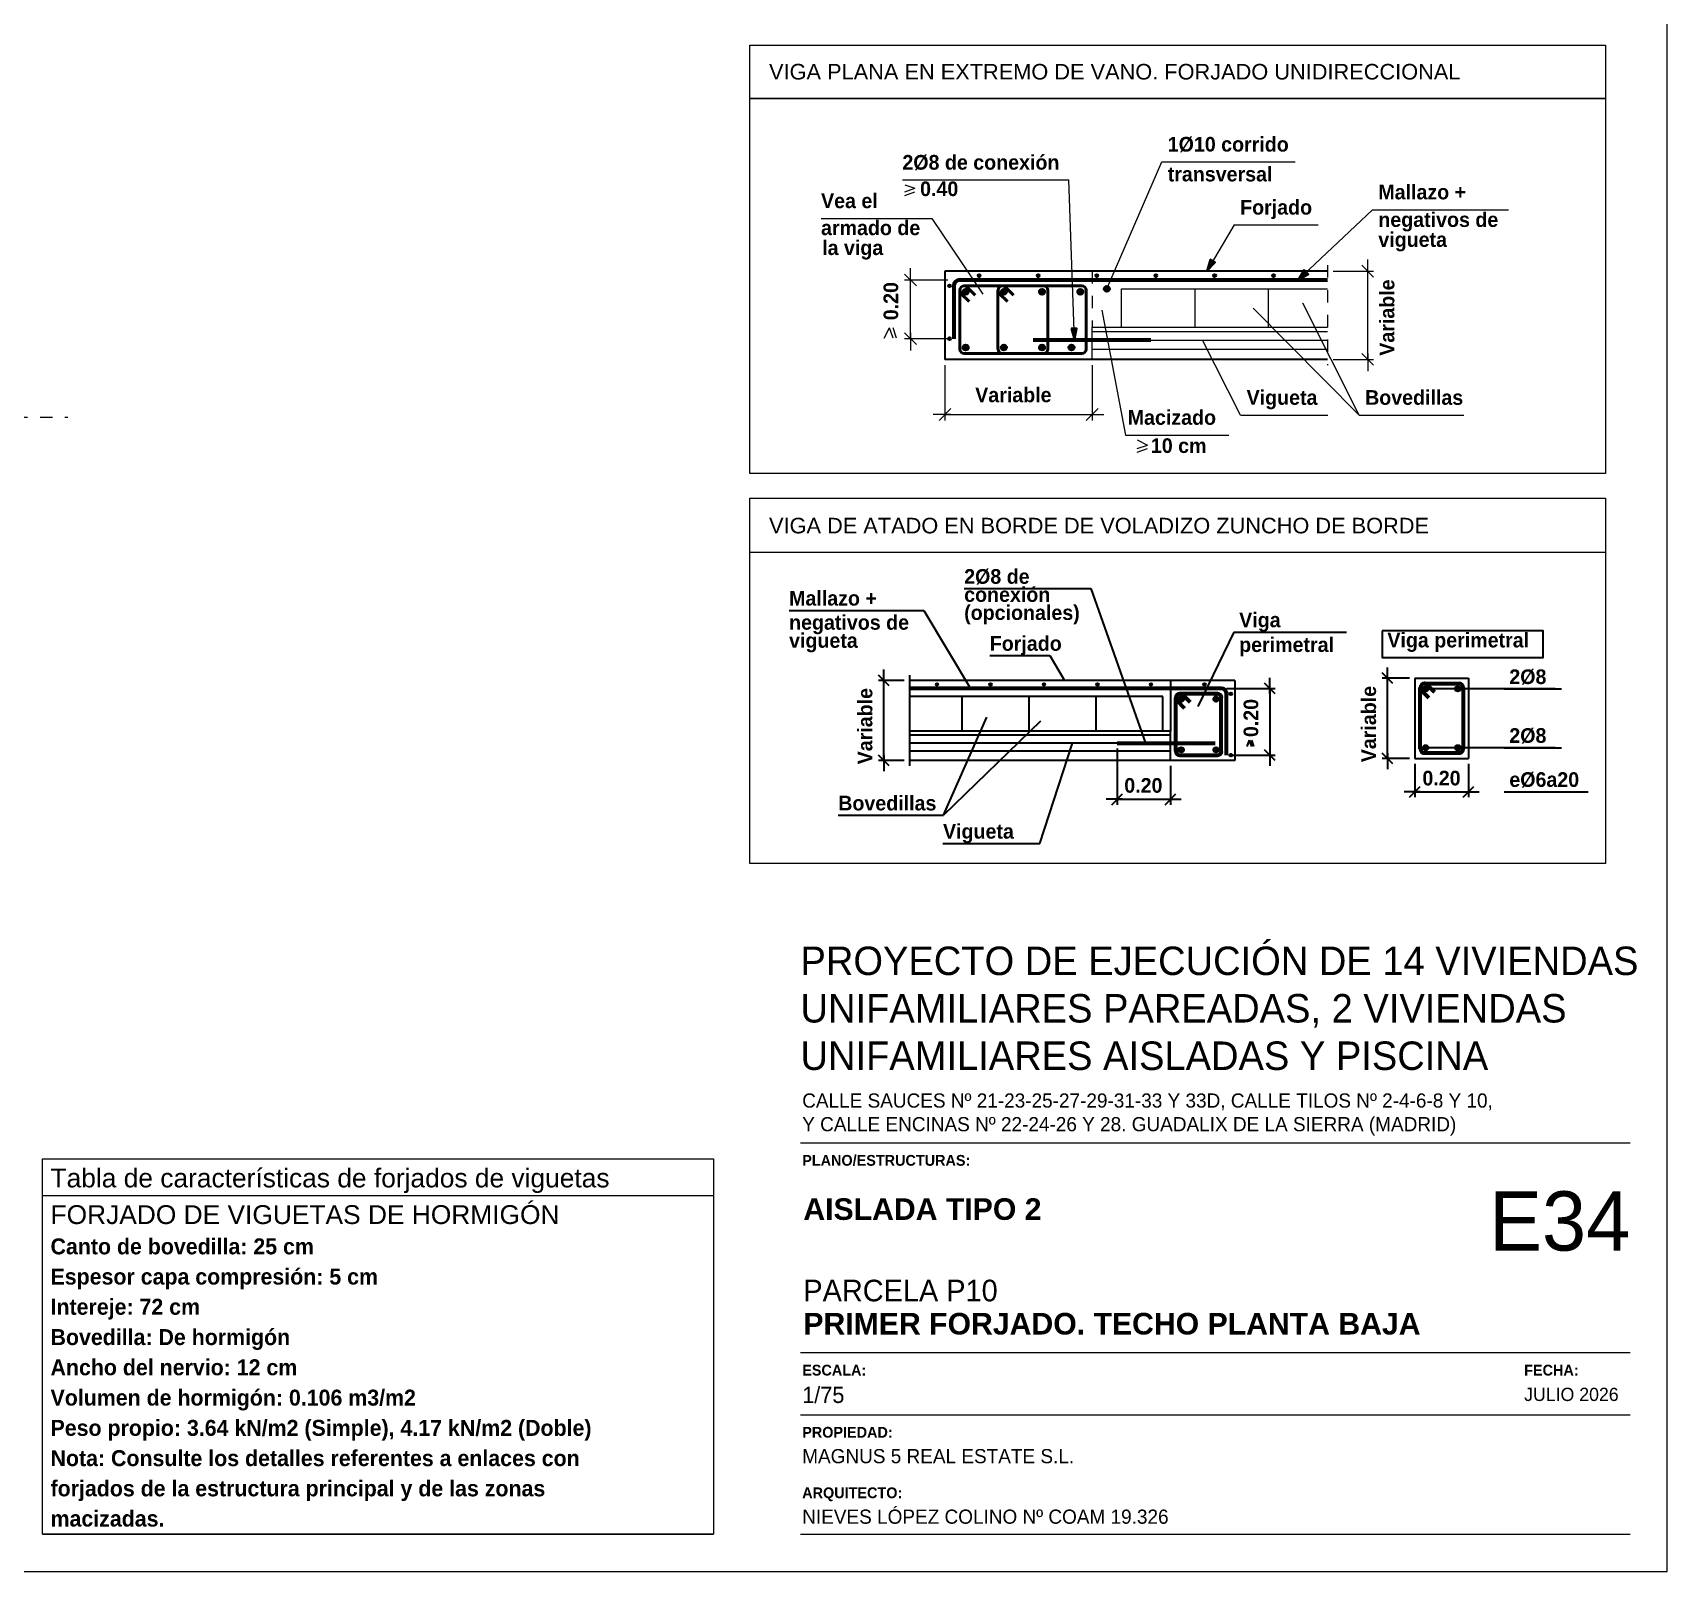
# Model space of a CAD drawing. Extents: x 2455 to 9764, y -806 to 181.
# Drawn here: x 4869.7 to 4882.91, y -582.59 to -570.15 of the extents above; entities that cross this region are included whole.
import ezdxf
from ezdxf.enums import TextEntityAlignment as Align

# ---------------------------------------------------------------- set-up
doc = ezdxf.new("R2010")
doc.units = 0
doc.header["$LTSCALE"] = 0.2
doc.header["$MEASUREMENT"] = 0
for name, pattern in [('DASHDOT', [1, 0.5, -0.25, 0, -0.25]), ('RAYITAS', [0.375, 0.25, -0.125]), ('TRAZO_Y_PUNTO', [1, 0.5, -0.25, 0, -0.25])]:
    doc.linetypes.add(name, pattern=pattern)
doc.layers.get('0').update_dxf_attribs({"linetype": 'CONTINUOUS'})
for name, color, linetype, lineweight in [('0-CYPE1', 2, 'CONTINUOUS', 18), ('0-CYPE2', 4, 'CONTINUOUS', 35), ('0-CYPE3', 5, 'CONTINUOUS', 50), ('0-CYPE4', 6, 'CONTINUOUS', 70), ('0_CYPE4', 6, 'CONTINUOUS', 70)]:
    doc.layers.add(name, color=color, linetype=linetype, lineweight=lineweight)
for name, color, linetype in [('01_cajetín', 7, 'CONTINUOUS'), ('01_texto cartela', 4, 'CONTINUOUS'), ('02_ejes', 38, 'RAYITAS'), ('07-TEXTOS', 7, 'CONTINUOUS'), ('CUADRO_LINEAS', 7, 'CONTINUOUS'), ('CYPECABECERA', 2, 'CONTINUOUS'), ('DETALLE', 2, 'CONTINUOUS'), ('TAB_CAR_FORJS', 7, 'CONTINUOUS')]:
    doc.layers.add(name, color=color, linetype=linetype)
doc.layers.add('01_cartela', color=6, linetype='CONTINUOUS', plot=False)
doc.styles.add('BERNARDO', font='GOTHICB.TTF')
doc.styles.add('Century Gothic', font='', dxfattribs={"height": 2})
doc.styles.add('Century Gothic_3', font='', dxfattribs={"height": 4.5})
doc.styles.add('Century Gothic_5', font='', dxfattribs={"height": 2.5})
doc.styles.add('Century Gothic_6', font='', dxfattribs={"height": 11})
doc.styles.add('Estilo1', font='swissel.ttf')
doc.styles.add('NIEVES3', font='swisseb.ttf')
doc.styles.get('Century Gothic').set_extended_font_data('Century Gothic')
doc.styles.get('Century Gothic_3').set_extended_font_data('Century Gothic')
doc.styles.get('Century Gothic_5').set_extended_font_data('Century Gothic')
doc.styles.get('Century Gothic_6').set_extended_font_data('Century Gothic')

msp = doc.modelspace()

# ---------------------------------------------------------------- hatches: boundary and pattern name
at = {"layer": '0-CYPE2'}
for points in [[(4879.215, -571.988), (4879.187, -572.081), (4879.256, -572.012)], [(4879.975, -572.07), (4879.923, -572.153), (4880.008, -572.105)], [(4878.091, -572.546), (4878.118, -572.64), (4878.138, -572.544)]]:
    msp.add_hatch(color=256, dxfattribs=at).paths.add_polyline_path(points)
h = msp.add_hatch(color=256, dxfattribs=at)
edge = h.paths.add_edge_path()
edge.add_arc((4877.35, -572.117), 0.0119, 0, 360)
h = msp.add_hatch(color=256, dxfattribs=at)
edge = h.paths.add_edge_path()
edge.add_arc((4877.825, -572.117), 0.0119, 0, 360)
h = msp.add_hatch(color=256, dxfattribs=at)
edge = h.paths.add_edge_path()
edge.add_arc((4878.3, -572.117), 0.0119, 0, 360)
h = msp.add_hatch(color=256, dxfattribs=at)
edge = h.paths.add_edge_path()
edge.add_arc((4878.775, -572.117), 0.0119, 0, 360)
h = msp.add_hatch(color=256, dxfattribs=at)
edge = h.paths.add_edge_path()
edge.add_arc((4879.251, -572.117), 0.0119, 0, 360)
h = msp.add_hatch(color=256, dxfattribs=at)
edge = h.paths.add_edge_path()
edge.add_arc((4879.726, -572.117), 0.0119, 0, 360)
h = msp.add_hatch(color=256, dxfattribs=at)
edge = h.paths.add_edge_path()
edge.add_arc((4877.109, -572.2), 0.0119, 0, 360)
h = msp.add_hatch(color=256, dxfattribs=at)
edge = h.paths.add_edge_path()
edge.add_arc((4877.24, -572.248), 0.0238, 0, 360)
h = msp.add_hatch(color=256, dxfattribs=at)
edge = h.paths.add_edge_path()
edge.add_arc((4877.548, -572.248), 0.0238, 0, 360)
h = msp.add_hatch(color=256, dxfattribs=at)
edge = h.paths.add_edge_path()
edge.add_arc((4877.857, -572.248), 0.0238, 0, 360)
h = msp.add_hatch(color=256, dxfattribs=at)
edge = h.paths.add_edge_path()
edge.add_arc((4878.166, -572.248), 0.0238, 0, 360)
h = msp.add_hatch(color=256, dxfattribs=at)
edge = h.paths.add_edge_path()
edge.add_arc((4878.38, -572.224), 0.0238, 0, 360)
h = msp.add_hatch(color=256, dxfattribs=at)
edge = h.paths.add_edge_path()
edge.add_arc((4877.109, -572.628), 0.0119, 0, 360)
h = msp.add_hatch(color=256, dxfattribs=at)
edge = h.paths.add_edge_path()
edge.add_arc((4877.24, -572.699), 0.0238, 0, 360)
h = msp.add_hatch(color=256, dxfattribs=at)
edge = h.paths.add_edge_path()
edge.add_arc((4877.548, -572.699), 0.0238, 0, 360)
h = msp.add_hatch(color=256, dxfattribs=at)
edge = h.paths.add_edge_path()
edge.add_arc((4877.857, -572.699), 0.0238, 0, 360)
h = msp.add_hatch(color=256, dxfattribs=at)
edge = h.paths.add_edge_path()
edge.add_arc((4878.095, -572.699), 0.0238, 0, 360)
h = msp.add_hatch(color=256, dxfattribs=at)
edge = h.paths.add_edge_path()
edge.add_arc((4877.009, -575.42), 0.0108, 0, 360)
h = msp.add_hatch(color=256, dxfattribs=at)
edge = h.paths.add_edge_path()
edge.add_arc((4877.441, -575.42), 0.0108, 0, 360)
h = msp.add_hatch(color=256, dxfattribs=at)
edge = h.paths.add_edge_path()
edge.add_arc((4877.873, -575.42), 0.0108, 0, 360)
h = msp.add_hatch(color=256, dxfattribs=at)
edge = h.paths.add_edge_path()
edge.add_arc((4878.305, -575.42), 0.0108, 0, 360)
h = msp.add_hatch(color=256, dxfattribs=at)
edge = h.paths.add_edge_path()
edge.add_arc((4878.737, -575.42), 0.0108, 0, 360)
h = msp.add_hatch(color=256, dxfattribs=at)
edge = h.paths.add_edge_path()
edge.add_arc((4879.169, -575.42), 0.0108, 0, 360)
h = msp.add_hatch(color=256, dxfattribs=at)
edge = h.paths.add_edge_path()
edge.add_arc((4880.955, -575.456), 0.0216, 0, 360)
h = msp.add_hatch(color=256, dxfattribs=at)
edge = h.paths.add_edge_path()
edge.add_arc((4881.215, -575.456), 0.0216, 0, 360)
h = msp.add_hatch(color=256, dxfattribs=at)
edge = h.paths.add_edge_path()
edge.add_arc((4878.981, -575.539), 0.0216, 0, 360)
h = msp.add_hatch(color=256, dxfattribs=at)
edge = h.paths.add_edge_path()
edge.add_arc((4879.262, -575.539), 0.0216, 0, 360)
h = msp.add_hatch(color=256, dxfattribs=at)
edge = h.paths.add_edge_path()
edge.add_arc((4879.381, -575.496), 0.0108, 0, 360)
h = msp.add_hatch(color=256, dxfattribs=at)
edge = h.paths.add_edge_path()
edge.add_arc((4878.981, -575.949), 0.0216, 0, 360)
h = msp.add_hatch(color=256, dxfattribs=at)
edge = h.paths.add_edge_path()
edge.add_arc((4879.262, -575.949), 0.0216, 0, 360)
h = msp.add_hatch(color=256, dxfattribs=at)
edge = h.paths.add_edge_path()
edge.add_arc((4879.381, -575.993), 0.0108, 0, 360)
h = msp.add_hatch(color=256, dxfattribs=at)
edge = h.paths.add_edge_path()
edge.add_arc((4880.955, -575.932), 0.0216, 0, 360)
h = msp.add_hatch(color=256, dxfattribs=at)
edge = h.paths.add_edge_path()
edge.add_arc((4881.215, -575.932), 0.0216, 0, 360)

# ---------------------------------------------------------------- linework, layer by layer
at = {"color": 7, "linetype": 'Continuous'}
msp.add_lwpolyline([(4875.498, -570.255), (4882.407, -570.255), (4882.407, -570.686), (4875.498, -570.686)], close=True, dxfattribs=at)
at = {"layer": '0-CYPE1'}
for p, q in [((4878.38, -572.224), (4878.825, -571.198)), ((4878.825, -571.198), (4879.901, -571.198)), ((4876.729, -571.345), (4878.074, -571.345)), ((4878.118, -572.64), (4878.074, -571.345)), ((4880.525, -571.585), (4879.923, -572.153)), ((4880.525, -571.585), (4881.625, -571.585)), ((4876.072, -571.655), (4876.967, -571.655)), ((4876.967, -571.655), (4877.379, -572.268)), ((4879.41, -571.708), (4879.187, -572.081)), ((4879.41, -571.708), (4880.086, -571.708)), ((4880.534, -572.129), (4880.439, -572.034)), ((4880.487, -572.129), (4880.487, -571.986)), ((4876.842, -572.2), (4876.747, -572.105)), ((4877.097, -572.153), (4876.747, -572.153)), ((4876.795, -572.2), (4876.795, -572.058)), ((4876.795, -572.628), (4876.795, -572.153)), ((4880.209, -572.081), (4880.534, -572.081)), ((4880.487, -572.794), (4880.487, -572.081)), ((4878.499, -572.224), (4880.162, -572.224)), ((4878.499, -572.533), (4878.499, -572.224)), ((4879.093, -572.533), (4879.093, -572.224)), ((4879.687, -572.533), (4879.687, -572.224)), ((4878.339, -572.396), (4878.532, -573.406)), ((4879.563, -572.38), (4880.419, -573.245)), ((4880.419, -573.245), (4879.964, -572.34)), ((4878.261, -572.533), (4880.162, -572.533)), ((4878.261, -572.794), (4878.261, -572.533)), ((4878.261, -572.569), (4880.162, -572.569)), ((4876.842, -572.675), (4876.747, -572.58)), ((4877.097, -572.628), (4876.747, -572.628)), ((4876.795, -572.58), (4876.795, -572.723)), ((4878.261, -572.64), (4880.162, -572.64)), ((4879.461, -573.245), (4879.152, -572.64)), ((4878.261, -572.711), (4880.162, -572.711)), ((4880.209, -572.794), (4880.534, -572.794)), ((4880.534, -572.842), (4880.439, -572.747)), ((4880.487, -572.747), (4880.487, -572.889)), ((4877.073, -572.842), (4877.073, -573.287)), ((4878.261, -572.842), (4878.261, -573.287)), ((4877.026, -573.287), (4877.121, -573.192)), ((4878.214, -573.287), (4878.309, -573.192)), ((4877.121, -573.24), (4876.978, -573.24)), ((4877.073, -573.24), (4878.261, -573.24)), ((4878.214, -573.24), (4878.356, -573.24)), ((4879.461, -573.245), (4880.164, -573.245)), ((4880.419, -573.245), (4881.264, -573.245)), ((4878.532, -573.406), (4879.365, -573.406))]:
    msp.add_line(p, q, dxfattribs=at)
at = {"layer": '0-CYPE1', "linetype": 'DASHDOT'}
for p, q in [((4880.162, -572.034), (4880.162, -572.842)), ((4878.261, -572.081), (4878.261, -572.533))]:
    msp.add_line(p, q, dxfattribs=at)
at = {"layer": '0-CYPE2'}
for p, q in [((4880.162, -572.081), (4877.073, -572.081)), ((4877.073, -572.081), (4877.073, -572.794)), ((4880.162, -572.794), (4877.073, -572.794)), ((4877.228, -574.646), (4878.25, -574.646)), ((4878.25, -574.646), (4878.692, -575.895)), ((4875.814, -574.822), (4876.903, -574.822)), ((4876.903, -574.822), (4877.279, -575.453)), ((4879.406, -574.997), (4879.116, -575.598)), ((4879.406, -574.997), (4880.316, -574.997)), ((4877.435, -575.188), (4877.919, -575.188)), ((4877.919, -575.188), (4878.038, -575.388)), ((4876.623, -575.431), (4876.537, -575.345)), ((4876.58, -575.431), (4876.58, -575.301)), ((4876.787, -575.345), (4876.787, -576.079)), ((4880.69, -575.413), (4880.604, -575.327)), ((4880.647, -575.413), (4880.647, -575.284)), ((4876.744, -575.388), (4876.537, -575.388)), ((4876.58, -576.036), (4876.58, -575.388)), ((4879.413, -575.388), (4876.787, -575.388)), ((4878.895, -575.388), (4878.895, -575.798)), ((4879.348, -575.453), (4879.74, -575.453)), ((4879.413, -575.388), (4879.413, -576.036)), ((4879.74, -575.496), (4879.653, -575.409)), ((4879.696, -575.496), (4879.696, -575.366)), ((4879.696, -575.453), (4879.696, -575.993)), ((4880.826, -575.37), (4880.604, -575.37)), ((4880.647, -576.018), (4880.647, -575.37)), ((4880.869, -575.37), (4881.301, -575.37)), ((4880.869, -575.37), (4880.869, -576.018)), ((4882.002, -575.456), (4880.955, -575.456)), ((4881.301, -575.37), (4881.301, -576.018)), ((4881.588, -575.456), (4882.052, -575.456)), ((4878.833, -575.517), (4876.787, -575.517)), ((4877.213, -575.798), (4877.213, -575.517)), ((4877.753, -575.798), (4877.753, -575.517)), ((4878.293, -575.798), (4878.293, -575.517)), ((4878.833, -575.798), (4878.833, -575.517)), ((4877.062, -576.477), (4877.412, -575.686)), ((4877.845, -575.716), (4877.062, -576.477)), ((4878.895, -575.798), (4876.787, -575.798)), ((4878.895, -575.831), (4876.787, -575.831)), ((4878.895, -576.036), (4878.895, -575.798)), ((4879.515, -575.921), (4879.533, -575.871)), ((4879.55, -575.921), (4879.533, -575.871)), ((4879.567, -575.921), (4879.55, -575.871)), ((4876.623, -576.079), (4876.537, -575.993)), ((4876.58, -575.993), (4876.58, -576.122)), ((4878.895, -575.895), (4876.787, -575.895)), ((4878.895, -575.96), (4876.787, -575.96)), ((4877.84, -576.705), (4878.102, -575.895)), ((4878.463, -575.939), (4878.463, -576.392)), ((4879.392, -575.993), (4879.74, -575.993)), ((4879.74, -576.036), (4879.653, -575.949)), ((4879.696, -575.949), (4879.696, -576.079)), ((4880.69, -576.061), (4880.604, -575.975)), ((4880.647, -575.975), (4880.647, -576.104)), ((4882.002, -575.932), (4880.955, -575.932)), ((4881.588, -575.932), (4882.052, -575.932)), ((4876.744, -576.036), (4876.537, -576.036)), ((4879.413, -576.036), (4876.787, -576.036)), ((4878.895, -576.079), (4878.895, -576.392)), ((4880.826, -576.018), (4880.604, -576.018)), ((4880.869, -576.018), (4881.301, -576.018)), ((4880.869, -576.061), (4880.869, -576.332)), ((4881.301, -576.061), (4881.301, -576.332)), ((4880.826, -576.332), (4880.912, -576.246)), ((4881.258, -576.332), (4881.344, -576.246)), ((4878.506, -576.348), (4878.376, -576.348)), ((4878.42, -576.392), (4878.506, -576.305)), ((4878.463, -576.348), (4878.895, -576.348)), ((4878.852, -576.392), (4878.938, -576.305)), ((4878.852, -576.348), (4878.981, -576.348)), ((4880.912, -576.289), (4880.783, -576.289)), ((4880.869, -576.289), (4881.301, -576.289)), ((4881.258, -576.289), (4881.387, -576.289)), ((4881.588, -576.287), (4882.269, -576.287)), ((4876.211, -576.477), (4877.062, -576.477)), ((4877.057, -576.705), (4877.84, -576.705))]:
    msp.add_line(p, q, dxfattribs=at)
for points in [[(4879.215, -571.988), (4879.187, -572.081), (4879.256, -572.012)], [(4879.975, -572.07), (4879.923, -572.153), (4880.008, -572.105)], [(4878.091, -572.546), (4878.118, -572.64), (4878.138, -572.544)], [(4880.603, -574.987), (4880.603, -575.203), (4881.905, -575.203), (4881.905, -574.987), (4880.603, -574.987)]]:
    msp.add_lwpolyline(points, close=True, dxfattribs=at)
for points in [[(4879.215, -571.988), (4879.256, -572.012)], [(4879.975, -572.07), (4880.008, -572.105)], [(4878.091, -572.546), (4878.138, -572.544)]]:
    msp.add_lwpolyline(points, dxfattribs=at)
for centre, radius in [((4877.35, -572.117), 0.0119), ((4877.825, -572.117), 0.0119), ((4878.3, -572.117), 0.0119), ((4878.775, -572.117), 0.0119), ((4879.251, -572.117), 0.0119), ((4879.726, -572.117), 0.0119), ((4877.109, -572.2), 0.0119), ((4877.24, -572.248), 0.0238), ((4877.548, -572.248), 0.0238), ((4877.857, -572.248), 0.0238), ((4878.166, -572.248), 0.0238), ((4878.38, -572.224), 0.0238), ((4877.109, -572.628), 0.0119), ((4877.24, -572.699), 0.0238), ((4877.548, -572.699), 0.0238), ((4877.857, -572.699), 0.0238), ((4878.095, -572.699), 0.0238), ((4877.009, -575.42), 0.0108), ((4877.441, -575.42), 0.0108), ((4877.873, -575.42), 0.0108), ((4878.305, -575.42), 0.0108), ((4878.737, -575.42), 0.0108), ((4879.169, -575.42), 0.0108), ((4880.955, -575.456), 0.0216), ((4881.215, -575.456), 0.0216), ((4878.981, -575.539), 0.0216), ((4879.262, -575.539), 0.0216), ((4879.381, -575.496), 0.0108), ((4878.981, -575.949), 0.0216), ((4879.262, -575.949), 0.0216), ((4879.381, -575.993), 0.0108), ((4880.955, -575.932), 0.0216), ((4881.215, -575.932), 0.0216)]:
    msp.add_circle(centre, radius, dxfattribs=at)
at = {"layer": '0-CYPE3'}
for p, q in [((4877.192, -572.711), (4877.192, -572.236)), ((4877.202, -572.261), (4877.268, -572.326)), ((4877.228, -572.2), (4878.178, -572.2)), ((4877.253, -572.211), (4877.318, -572.276)), ((4877.501, -572.711), (4877.501, -572.236)), ((4877.511, -572.261), (4877.577, -572.326)), ((4877.562, -572.211), (4877.627, -572.276)), ((4877.905, -572.236), (4877.905, -572.711)), ((4878.214, -572.236), (4878.214, -572.711)), ((4878.178, -572.747), (4877.228, -572.747))]:
    msp.add_line(p, q, dxfattribs=at)
for centre, start, end in [((4877.228, -572.236), 90, 180), ((4877.228, -572.236), 180, 225), ((4877.228, -572.236), 45, 90), ((4877.537, -572.236), 90, 180), ((4877.537, -572.236), 180, 225), ((4877.537, -572.236), 45, 90), ((4877.869, -572.236), 0, 90), ((4878.178, -572.236), 0, 90), ((4877.228, -572.711), 180, 270), ((4877.537, -572.711), 180, 270), ((4877.869, -572.711), 270, 360), ((4878.178, -572.711), 270, 360)]:
    msp.add_arc(centre, 0.0356, start, end, dxfattribs=at)
at = {"layer": '0-CYPE4'}
for p, q in [((4880.162, -572.153), (4877.192, -572.153)), ((4877.145, -572.2), (4877.145, -572.628)), ((4878.736, -572.64), (4877.786, -572.64))]:
    msp.add_line(p, q, dxfattribs=at)
msp.add_arc((4877.192, -572.2), 0.0475, 90, 180, dxfattribs=at)
at = {"layer": '01_cartela', "color": 3}
msp.add_lwpolyline([(4852.269, -561.051), (4852.269, -582.586), (4882.907, -582.586), (4882.907, -561.051)], close=True, dxfattribs=at)
at = {"layer": '01_texto cartela', "color": 5}
for p, q in [((4875.906, -579.125), (4882.607, -579.125)), ((4875.906, -580.819), (4882.607, -580.819)), ((4875.906, -581.322), (4882.607, -581.322)), ((4875.906, -582.286), (4882.607, -582.286))]:
    msp.add_line(p, q, dxfattribs=at)
at = {"layer": '02_ejes', "color": 120, "linetype": 'TRAZO_Y_PUNTO', "ltscale": 0.5}
msp.add_line((4856.164, -573.262, 0), (4869.99, -573.262, 0), dxfattribs=at)
at = {"layer": '07-TEXTOS', "color": 5}
for p, q in [((4876.748, -571.384), (4876.83, -571.412)), ((4876.748, -571.441), (4876.83, -571.412)), ((4876.748, -571.469), (4876.83, -571.441)), ((4876.583, -572.623), (4876.625, -572.54)), ((4876.654, -572.623), (4876.625, -572.54)), ((4876.682, -572.623), (4876.654, -572.54)), ((4878.626, -573.445), (4878.709, -573.487)), ((4878.626, -573.515), (4878.709, -573.487)), ((4878.626, -573.544), (4878.709, -573.515))]:
    msp.add_line(p, q, dxfattribs=at)
at = {"layer": '0_CYPE4'}
for p, q in [((4879.305, -575.453), (4876.787, -575.453)), ((4880.912, -575.942), (4880.912, -575.446)), ((4880.922, -575.469), (4880.981, -575.528)), ((4880.945, -575.413), (4881.225, -575.413)), ((4880.967, -575.423), (4881.027, -575.482)), ((4881.258, -575.446), (4881.258, -575.942)), ((4878.938, -575.96), (4878.938, -575.528)), ((4878.948, -575.551), (4879.007, -575.611)), ((4879.273, -575.496), (4878.97, -575.496)), ((4878.993, -575.505), (4879.053, -575.565)), ((4879.305, -575.96), (4879.305, -575.528)), ((4879.348, -575.993), (4879.348, -575.496)), ((4878.463, -575.895), (4879.255, -575.895)), ((4878.97, -575.993), (4879.273, -575.993)), ((4881.225, -575.975), (4880.945, -575.975))]:
    msp.add_line(p, q, dxfattribs=at)
for centre, radius, start, end in [((4879.305, -575.496), 0.0432, 0, 90), ((4880.945, -575.446), 0.0324, 90, 180), ((4880.945, -575.446), 0.0324, 180, 225), ((4880.945, -575.446), 0.0324, 45, 90), ((4881.225, -575.446), 0.0324, 0, 90), ((4878.97, -575.528), 0.0324, 90, 180), ((4878.97, -575.528), 0.0324, 180, 225), ((4878.97, -575.528), 0.0324, 45, 90), ((4879.273, -575.528), 0.0324, 0, 90), ((4878.97, -575.96), 0.0324, 180, 270), ((4879.273, -575.96), 0.0324, 270, 360), ((4880.945, -575.942), 0.0324, 180, 270), ((4881.225, -575.942), 0.0324, 270, 360)]:
    msp.add_arc(centre, radius, start, end, dxfattribs=at)
at = {"layer": 'CUADRO_LINEAS'}
msp.add_line((4869.784, -582.286), (4875.203, -582.286), dxfattribs=at)
at = {"layer": 'CYPECABECERA', "color": 7, "linetype": 'Continuous'}
msp.add_line((4875.498, -574.353), (4882.407, -574.353), dxfattribs=at)
for points in [[(4875.498, -570.686), (4882.407, -570.686), (4882.407, -573.716), (4875.498, -573.716)], [(4875.498, -573.916), (4882.407, -573.916), (4882.407, -576.868), (4875.498, -576.868)]]:
    msp.add_lwpolyline(points, close=True, dxfattribs=at)
at = {"layer": 'DETALLE', "color": 7}
msp.add_lwpolyline([(4869.784, -579.252), (4875.203, -579.252), (4875.203, -582.286), (4869.784, -582.286)], close=True, dxfattribs=at)
at = {"layer": 'TAB_CAR_FORJS', "color": 5, "linetype": 'Continuous'}
msp.add_line((4869.784, -579.549), (4875.203, -579.549), dxfattribs=at)

# ---------------------------------------------------------------- texts
at = {"color": 7, "linetype": 'Continuous', "style": 'Estilo1'}
for s, p in [('VIGA PLANA EN EXTREMO DE VANO. FORJADO UNIDIRECCIONAL', (4875.652, -570.533)), ('VIGA DE ATADO EN BORDE DE VOLADIZO ZUNCHO DE BORDE', (4875.652, -574.2))]:
    msp.add_text(s, height=0.12578, dxfattribs=at).set_placement(p)
at = {"layer": '01_cajetín', "color": 5, "style": 'Estilo1'}
for s, p in [('Tabla de características de forjados de viguetas ', (4869.849, -579.484)), ('FORJADO DE VIGUETAS DE HORMIGÓN', (4869.849, -579.78))]:
    msp.add_text(s, height=0.15221, dxfattribs=at).set_placement(p)
at = {"layer": '01_texto cartela', "color": 5}
for s, insert, char_height, width, attachment_point, style in [('\\PPROYECTO DE EJECUCIÓN DE 14 VIVIENDAS UNIFAMILIARES PAREADAS, 2 VIVIENDAS UNIFAMILIARES AISLADAS Y PISCINA', (4875.906, -577.155), 0.23, 6.82217, 1, 'Century Gothic_3'), ('CALLE SAUCES Nº 21-23-25-27-29-31-33 Y 33D, CALLE TILOS Nº 2-4-6-8 Y 10, \\PY CALLE ENCINAS Nº 22-24-26 Y 28. GUADALIX DE LA SIERRA (MADRID)', (4875.92, -578.725), 0.11455, 9.24681, 1, 'Century Gothic'), ('{\\fCentury Gothic|b1|i0|c0|p34;PLANO/ESTRUCTURAS: }', (4875.92, -579.222), 0.08701, 2.11715, 1, 'Century Gothic'), ('\\pt2.3273;\\PPARCELA P10', (4875.929, -580.407), 0.17455, 7.00908, 7, 'Century Gothic_5'), ('\\pt2.3273;PRIMER FORJADO. TECHO PLANTA BAJA', (4875.929, -580.675), 0.17455, 7.00908, 7, 'NIEVES3'), ('{\\fCentury Gothic|b1|i0|c0|p34;ESCALA: }', (4875.92, -580.917), 0.08701, 2.11715, 1, 'Century Gothic'), ('{\\fCentury Gothic|b1|i0|c0|p34;FECHA: }', (4881.751, -580.917), 0.08701, 2.11715, 1, 'Century Gothic'), ('1/75', (4875.92, -581.095), 0.1309, 2.11715, 1, 'Century Gothic'), ('JULIO 2026', (4881.751, -581.103), 0.1069, 3.50438, 1, 'Century Gothic'), ('{\\fCentury Gothic|b1|i0|c0|p34;PROPIEDAD:}', (4875.92, -581.419), 0.08701, 0.83709, 1, 'Century Gothic'), ('MAGNUS 5 REAL ESTATE S.L.', (4875.92, -581.598), 0.11455, 4.88231, 1, 'Century Gothic'), ('{\\fCentury Gothic|b1|i0|c0|p34;ARQUITECTO:}', (4875.92, -581.908), 0.08701, 0.83709, 1, 'Century Gothic'), ('NIEVES LÓPEZ COLINO Nº COAM 19.326', (4875.92, -582.087), 0.11455, 3.65153, 1, 'Century Gothic')]:
    msp.add_mtext(s, dxfattribs=dict(at, insert=insert, char_height=char_height, width=width, attachment_point=attachment_point, style=style))
at = {"layer": '01_texto cartela', "color": 1}
for s, insert, char_height, width, attachment_point, style in [('AISLADA TIPO 2 ', (4875.929, -579.749), 0.17455, 7.00908, 7, 'NIEVES3'), ('E34', (4882.607, -579.516), 0.4786, 1.04985, 3, 'Century Gothic_6')]:
    msp.add_mtext(s, dxfattribs=dict(at, insert=insert, char_height=char_height, width=width, attachment_point=attachment_point, style=style))
at = {"layer": '07-TEXTOS', "color": 5, "style": 'BERNARDO'}
for s, height, p in [('1%%c10 corrido', 0.11851, (4878.872, -571.151)), ('2%%c8 de conexión', 0.11851, (4876.729, -571.297)), ('transversal', 0.11851, (4878.872, -571.392)), ('0.40', 0.1185, (4876.872, -571.511)), ('Mallazo + ', 0.1185, (4880.573, -571.537)), ('Vea el ', 0.1185, (4876.072, -571.608)), ('Forjado', 0.1185, (4879.457, -571.66)), ('negativos de', 0.11851, (4880.573, -571.76)), ('armado de', 0.1185, (4876.072, -571.826)), ('vigueta', 0.1185, (4880.573, -571.921)), ('la viga ', 0.1185, (4876.081, -571.987)), ('Variable', 0.1185, (4877.317, -573.176)), ('Vigueta', 0.1185, (4879.509, -573.197)), ('Bovedillas', 0.1185, (4880.466, -573.197)), ('Macizado', 0.1185, (4878.549, -573.358)), (' 10 cm ', 0.1185, (4878.692, -573.586)), ('2%%c8 de ', 0.1185, (4877.228, -574.643)), ('Mallazo + ', 0.1185, (4875.814, -574.819)), ('conexión ', 0.1185, (4877.228, -574.789)), ('(opcionales)', 0.11851, (4877.228, -574.935)), ('negativos de', 0.11851, (4875.814, -575.014)), ('Viga ', 0.1185, (4879.449, -574.994)), ('vigueta', 0.1185, (4875.814, -575.16)), ('Forjado', 0.1185, (4877.435, -575.184)), ('perimetral', 0.1185, (4879.449, -575.194)), ('Viga perimetral', 0.11851, (4880.646, -575.157)), ('2%%c8', 0.1185, (4881.631, -575.453)), ('2%%c8', 0.1185, (4881.631, -575.928)), ('0.20', 0.1185, (4880.929, -576.272)), ('e%%c6a20', 0.1185, (4881.631, -576.284)), ('0.20', 0.1185, (4878.521, -576.331)), ('Bovedillas', 0.1185, (4876.211, -576.474)), ('Vigueta', 0.1185, (4877.057, -576.702)), ('Peso propio: 3.64 kN/m2 (Simple), 4.17 kN/m2 (Doble)', 0.12894, (4869.849, -581.53))]:
    msp.add_text(s, height=height, dxfattribs=at).set_placement(p, align=Align.BOTTOM_LEFT)
for s, p in [('0.20', (4876.731, -572.478)), ('Variable', (4880.738, -572.765)), ('Variable', (4876.522, -576.066)), ('Variable', (4880.59, -576.049)), ('0.20', (4879.639, -575.846))]:
    msp.add_text(s, height=0.1185, rotation=90, dxfattribs=at).set_placement(p, align=Align.BOTTOM_LEFT)
for s, height, p in [('Canto de bovedilla: 25 cm', 0.12894, (4869.849, -580.025)), ('Espesor capa compresión: 5 cm', 0.12894, (4869.849, -580.269)), ('Intereje: 72 cm', 0.12894, (4869.849, -580.513)), ('Bovedilla: De hormigón', 0.12894, (4869.849, -580.758)), ('Ancho del nervio: 12 cm', 0.12894, (4869.849, -581.002)), ('Volumen de hormigón: 0.106 m3/m2', 0.12894, (4869.849, -581.247)), ('Nota: Consulte los detalles referentes a enlaces con', 0.12894, (4869.849, -581.736)), ('forjados de la estructura principal y de las zonas', 0.12894, (4869.849, -581.98)), ('macizadas.', 0.1289, (4869.849, -582.224))]:
    msp.add_text(s, height=height, dxfattribs=at).set_placement(p)

doc.saveas('drawing.dxf')
